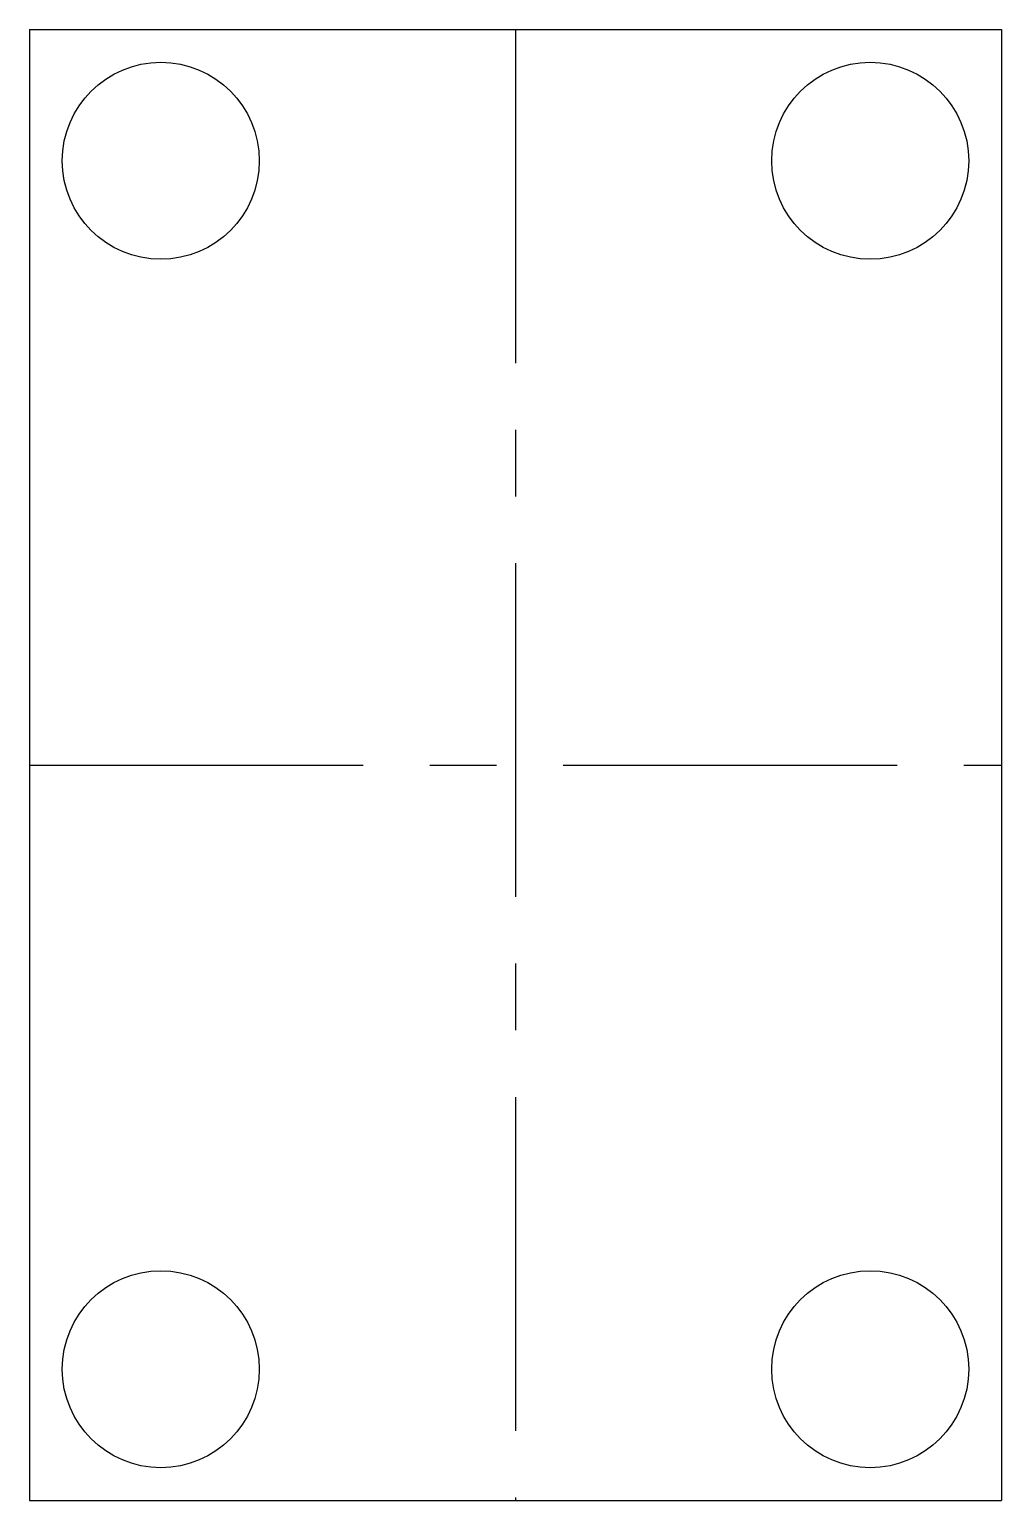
# Model space of a CAD drawing. Header units: millimetres. Extents: x -18.5 to 18.5, y -57.5 to -1.5.
import ezdxf

# ---------------------------------------------------------------- set-up
doc = ezdxf.new("R2010")
doc.units = ezdxf.units.MM
doc.linetypes.add('CENTERX2', pattern=[20.32, 12.7, -2.54, 2.54, -2.54])

msp = doc.modelspace()

# ---------------------------------------------------------------- linework, layer by layer
at = {"color": 7, "linetype": 'Continuous'}
for p, q in [((-18.5, -1.5), (18.5, -1.5)), ((-18.5, -1.5), (-18.5, -57.5)), ((18.5, -1.5), (18.5, -57.5)), ((-18.5, -57.5), (18.5, -57.5))]:
    msp.add_line(p, q, dxfattribs=at)
at = {"color": 7, "linetype": 'CENTERX2'}
for p, q in [((0, -1.5), (0, -57.5)), ((-18.5, -29.5), (18.5, -29.5))]:
    msp.add_line(p, q, dxfattribs=at)
at = {"color": 7, "linetype": 'Continuous'}
for centre in [(-13.5, -6.5), (13.5, -6.5), (-13.5, -52.5), (13.5, -52.5)]:
    msp.add_circle(centre, 3.75, dxfattribs=at)

doc.saveas('drawing.dxf')
